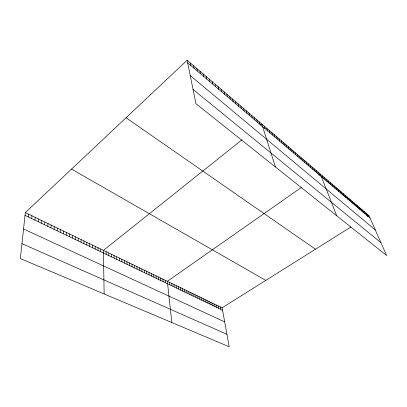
<?xml version="1.0" encoding="UTF-8"?>
<svg xmlns="http://www.w3.org/2000/svg" width="407" height="407" viewBox="0 0 407 407"><rect width="100%" height="100%" fill="white"/><g stroke="black" fill="none" stroke-linecap="round" stroke-linejoin="round"><path stroke-width="0.61" d="M92.43 247.731L92.43 245.06M89.621 246.383L89.632 243.707M86.788 245.019L86.808 242.343M83.928 243.651L83.964 240.969M81.049 242.267L81.1 239.581M78.149 240.873L78.21 238.181M75.224 239.474L75.295 236.772M72.278 238.054L72.36 235.353M69.307 236.63L69.404 233.923M66.31 235.19L66.417 232.478M63.289 233.74L63.411 231.023M60.241 232.28L60.378 229.558M57.173 230.805L57.326 228.083M54.08 229.319L54.243 226.592M50.956 227.823L51.134 225.086M47.812 226.312L48.006 223.57M44.638 224.791L44.846 222.044M41.438 223.255L41.662 220.502M38.212 221.703L38.446 218.951M34.956 220.141L35.211 217.384M31.675 218.569L31.944 215.802M28.368 216.977L28.648 214.209M25.331 212.602L20.35 258.557L229.192 346.769L222.13 307.799L25.331 212.602L187.144 60.231L368.961 215.639L386.65 255.525L195.935 103.699L187.144 60.231M241.967 139.815L103.414 250.376L104.136 293.951M260.424 125.086L261.767 124.018L275.447 167.002M301.358 187.459L167.348 281.298L171.825 322.537M318.905 175.168L320.395 174.13L336.701 215.761M222.13 307.799L350.946 226.948M367.557 216.524L368.961 215.639M21.963 243.661L226.928 334.295M23.555 228.993L224.679 321.866M25.025 215.379L222.563 310.195M71.535 169.093L265.776 280.403M126.022 117.781L315.445 249.232M193.05 89.443L380.952 242.679M190.242 75.565L375.31 229.95M187.663 62.815L370.039 218.071M367.333 214.25L368.411 216.682M365.7 212.851L366.768 215.288M364.046 211.442L365.115 213.879M362.383 210.017L363.451 212.459M360.709 208.588L361.772 211.035M359.02 207.143L360.083 209.595M357.321 205.693L358.379 208.145M355.606 204.228L356.664 206.685M353.881 202.752L354.935 205.209M352.141 201.267L353.195 203.729M350.391 199.766L351.439 202.233M348.621 198.255L349.669 200.727M346.845 196.734L347.883 199.206M345.05 195.202L346.087 197.68M343.243 193.656L344.276 196.138M341.417 192.099L342.45 194.582M339.586 190.527L340.608 193.015M337.734 188.95L338.756 191.438M335.867 187.352L336.884 189.845M333.984 185.745L335.002 188.243M332.092 184.127L333.104 186.625M330.179 182.494L331.191 184.997M328.256 180.845L329.258 183.353M326.312 179.187L327.314 181.695M324.359 177.513L325.351 180.026M322.385 175.829L323.372 178.342M318.371 172.4L319.353 174.918M316.336 170.655L317.312 173.184M314.28 168.9L315.252 171.428M312.205 167.129L313.171 169.658M310.114 165.344L311.075 167.877M308.007 163.543L308.964 166.076M305.881 161.721L306.832 164.26M303.739 159.89L304.685 162.434M301.577 158.043L302.518 160.587M299.394 156.181L300.33 158.725M297.196 154.299L298.122 156.848M294.978 152.401L295.899 154.955M292.74 150.488L293.656 153.042M290.481 148.56L291.392 151.114M288.207 146.617L289.107 149.171M285.907 144.653L286.803 147.212M283.587 142.669L284.478 145.233M281.252 140.669L282.132 143.233M278.892 138.655L279.767 141.219M276.511 136.62L277.381 139.189M274.109 134.564L274.969 137.139M271.688 132.494L272.537 135.068M269.241 130.403L270.085 132.977M266.773 128.291L267.608 130.871M264.28 126.165L265.11 128.744M259.228 121.846L260.042 124.425M256.669 119.658L257.473 122.237M254.085 117.45L254.879 120.029M251.475 115.217L252.259 117.801M248.84 112.968L249.618 115.552M246.179 110.694L246.947 113.278M243.498 108.399L244.251 110.989M240.786 106.085L241.534 108.674M238.049 103.744L238.787 106.334M235.287 101.384L236.014 103.973M232.499 98.998L233.211 101.587M229.68 96.591L230.387 99.181M226.836 94.159L227.528 96.749M223.962 91.707L224.644 94.297M221.062 89.225L221.734 91.814M218.132 86.722L218.793 89.311M215.176 84.193L215.822 86.783M212.184 81.639L212.82 84.229M209.167 79.055L209.788 81.644M206.115 76.45L206.72 79.039M203.032 73.815L203.627 76.404M199.923 71.154L200.503 73.743M196.774 68.468L197.344 71.052M193.6 65.751L194.149 68.335M190.39 63.004L190.924 65.588M220.268 306.898L220.696 309.295M218.396 305.993L218.818 308.394M216.509 305.082L216.926 307.488M214.611 304.161L215.028 306.573M212.703 303.24L213.11 305.657M210.78 302.309L211.182 304.731M208.847 301.373L209.244 303.8M206.898 300.432L207.29 302.864M204.94 299.486L205.326 301.918M202.966 298.529L203.347 300.971M200.982 297.568L201.358 300.015M198.982 296.601L199.354 299.053M196.973 295.63L197.334 298.082M194.948 294.653L195.304 297.11M192.908 293.666L193.259 296.128M190.858 292.674L191.204 295.141M188.792 291.671L189.133 294.144M186.711 290.669L187.047 293.142M184.615 289.657L184.946 292.134M182.509 288.634L182.829 291.122M180.387 287.607L180.703 290.099M178.251 286.574L178.561 289.072M176.099 285.536L176.399 288.034M173.937 284.488L174.227 286.991M171.754 283.43L172.039 285.943M169.556 282.372L169.841 284.885M165.105 280.214L165.369 282.738M162.846 279.121L163.1 281.654M160.567 278.022L160.821 280.555M158.277 276.913L158.521 279.451M155.967 275.798L156.207 278.342M153.643 274.674L153.871 277.223M151.302 273.54L151.526 276.094M148.947 272.4L149.155 274.959M146.571 271.25L146.774 273.814M144.18 270.095L144.373 272.665M141.768 268.93L141.957 271.505M139.342 267.755L139.52 270.334M136.9 266.57L137.067 269.154M134.437 265.379L134.595 267.969M131.954 264.179L132.107 266.773M129.457 262.973L129.599 265.573M126.938 261.757L127.076 264.357M124.405 260.526L124.527 263.136M121.851 259.295L121.963 261.904M119.276 258.048L119.378 260.663M116.682 256.792L116.778 259.417M114.067 255.53L114.153 258.155M111.437 254.253L111.508 256.888M108.781 252.971L108.847 255.611M106.11 251.679L106.161 254.319M100.702 249.064L100.733 251.714M97.965 247.741L97.985 250.397M95.207 246.408L95.218 249.069"/></g></svg>
